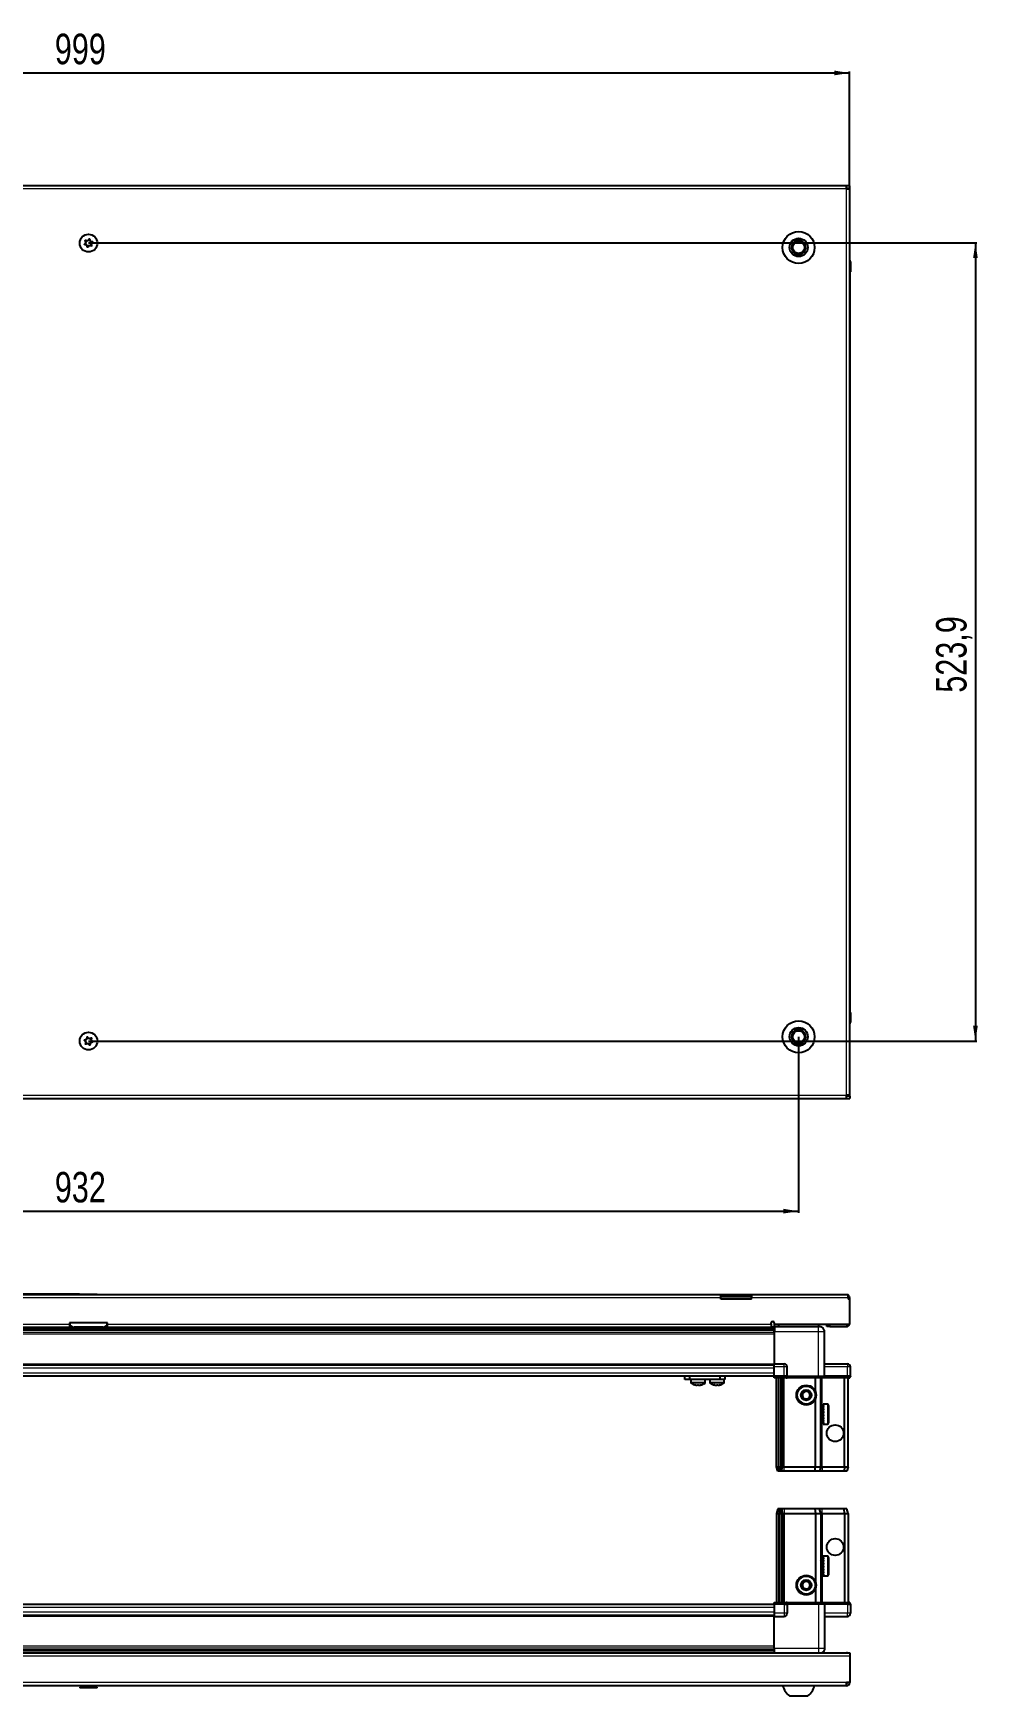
# Model space of a CAD drawing. Header units: millimetres. Extents: x 1415 to 4223, y 485 to 1665.
# Drawn here: x 2035 to 2654, y 485 to 1576 of the extents above; entities that cross this region are included whole.
import ezdxf

# ---------------------------------------------------------------- set-up
doc = ezdxf.new("R2010")
doc.units = ezdxf.units.MM
doc.layers.add('FORMAT', color=7, linetype='Continuous')
doc.styles.add('SLDTEXTSTYLE0', font='TXT', dxfattribs={"width": 0.75})
doc.dimstyles.new('SLDDIMSTYLE0', dxfattribs={"dimtxt": 20, "dimasz": 10, "dimexe": 0, "dimexo": 0.0625, "dimgap": 5, "dimtad": 2, "dimdec": 1, "dimrnd": 1e-09, "dimzin": 12, "dimdsep": 46, "dimtxsty": 'SLDTEXTSTYLE0', "dimsah": 1, "dimcen": 0.09, "dimadec": 0, "dimazin": 3, "dimtfac": 1, "dimtofl": 0, "dimtmove": 0, "dimatfit": 3, "dimfxl": 0, "dimfrac": 2, "dimtolj": 1, "dimtzin": 12, "dimarcsym": 0})

# ---------------------------------------------------------------- blocks, each defined once
blk = doc.blocks.new('_D_1')
at = {"layer": 'FORMAT'}
for p, q in [((1571.3, 1475.8), (1571.3, 1550.8)), ((2570.3, 1549.8), (1571.3, 1549.8)), ((2570.3, 1475.8), (2570.3, 1550.8))]:
    blk.add_line(p, q, dxfattribs=at)
for points in [[(1571.3, 1549.8), (1581.3, 1548.3), (1581.3, 1551.4)], [(2570.3, 1549.8), (2560.3, 1551.4), (2560.3, 1548.3)]]:
    blk.add_solid(points, dxfattribs=at)
at = {"layer": 'FORMAT', "insert": (2048.7, 1575.6), "char_height": 20, "attachment_point": 1, "style": 'SLDTEXTSTYLE0'}
blk.add_mtext('999', dxfattribs=at)
blk = doc.blocks.new('_D_2')
at = {"layer": 'FORMAT'}
for p, q in [((1604.8, 917.3), (1604.8, 801.8)), ((2536.8, 917.3), (2536.8, 801.8)), ((1604.8, 802.8), (2536.8, 802.8))]:
    blk.add_line(p, q, dxfattribs=at)
for points in [[(1604.8, 802.8), (1614.8, 801.3), (1614.8, 804.4)], [(2536.8, 802.8), (2526.8, 804.4), (2526.8, 801.3)]]:
    blk.add_solid(points, dxfattribs=at)
at = {"layer": 'FORMAT', "insert": (2048.7, 828.6), "char_height": 20, "attachment_point": 1, "style": 'SLDTEXTSTYLE0'}
blk.add_mtext('932', dxfattribs=at)
blk = doc.blocks.new('_D_3')
at = {"layer": 'FORMAT'}
for p, q in [((2070.8, 1438.3), (2653.8, 1438.3)), ((2652.8, 1438.3), (2652.8, 914.5)), ((2070.8, 914.5), (2653.8, 914.5))]:
    blk.add_line(p, q, dxfattribs=at)
for points in [[(2652.8, 1438.3), (2651.3, 1428.3), (2654.4, 1428.3)], [(2652.8, 914.5), (2654.4, 924.5), (2651.3, 924.5)]]:
    blk.add_solid(points, dxfattribs=at)
at = {"layer": 'FORMAT', "insert": (2627, 1143.1), "char_height": 20, "attachment_point": 1, "rotation": 90, "style": 'SLDTEXTSTYLE0'}
blk.add_mtext('523,9', dxfattribs=at)
blk = doc.blocks.new('_D_9')
at = {"layer": 'FORMAT'}
for p, q in [((2065, 748.4), (1503.8, 748.4)), ((1504.8, 748.4), (1504.8, 491.4)), ((1573.4, 491.4), (1503.8, 491.4))]:
    blk.add_line(p, q, dxfattribs=at)
for points in [[(1504.8, 748.4), (1503.3, 738.4), (1506.4, 738.4)], [(1504.8, 491.4), (1506.4, 501.4), (1503.3, 501.4)]]:
    blk.add_solid(points, dxfattribs=at)
at = {"layer": 'FORMAT', "insert": (1479, 597.8), "char_height": 20, "attachment_point": 1, "rotation": 90, "style": 'SLDTEXTSTYLE0'}
blk.add_mtext('257', dxfattribs=at)

msp = doc.modelspace()

# ---------------------------------------------------------------- linework, layer by layer
at = {"color": 7, "linetype": 'Continuous', "lineweight": 25}
for p, q in [((2568.22, 1475.82), (1573.42, 1475.82)), ((2568.22, 1473.72), (2568.22, 1475.82)), ((2570.32, 1475.82), (2568.22, 1475.82)), ((2568.22, 1474.32), (2570.32, 1474.32)), ((2568.22, 1473.72), (2570.32, 1473.72)), ((2570.32, 1474.32), (2570.32, 1475.82)), ((2570.32, 1473.72), (2570.32, 1474.32)), ((2570.32, 878.92), (2570.32, 1473.72)), ((2570.32, 1427.15), (2570.32, 1427.15)), ((2570.32, 1419.32), (2570.82, 1419.32)), ((2570.67, 933.32), (2570.67, 1419.32)), ((2570.82, 1425.82), (2570.82, 1419.32)), ((2570.82, 1419.32), (2570.82, 1425.82)), ((2570.82, 1419.32), (2570.82, 1419.32)), ((2570.82, 1419.32), (2570.82, 1419.32)), ((2570.32, 933.32), (2570.82, 933.32)), ((2570.82, 933.32), (2570.82, 933.32)), ((2570.82, 926.82), (2570.82, 933.32)), ((2570.82, 933.32), (2570.82, 926.82)), ((1573.42, 876.82), (2568.22, 876.82)), ((2568.22, 876.82), (2568.22, 878.92)), ((2570.32, 878.92), (2568.22, 878.92)), ((2570.32, 878.32), (2568.22, 878.32)), ((2568.22, 876.82), (2570.32, 876.82)), ((2570.32, 878.32), (2570.32, 878.92)), ((2570.32, 878.32), (2570.32, 876.82)), ((1655.82, 748.12), (2485.82, 748.12)), ((2065.03, 748.42), (2065.03, 748.12)), ((2065.03, 748.42), (2076.6, 748.42)), ((2076.6, 748.12), (2076.6, 748.42)), ((2485.82, 746.02), (2485.82, 748.12)), ((2485.82, 748.12), (2495.82, 748.12)), ((2495.82, 746.62), (2485.82, 746.62)), ((2485.82, 745.12), (2485.82, 746.02)), ((2505.82, 745.12), (2485.82, 745.12)), ((2495.82, 748.12), (2505.82, 748.12)), ((2505.82, 746.62), (2495.82, 746.62)), ((2505.82, 748.12), (2568.72, 748.12)), ((2505.82, 748.12), (2505.82, 746.02)), ((2505.82, 745.12), (2505.82, 746.02)), ((2569.32, 746.02), (2570.32, 746.02)), ((2569.32, 746.02), (2569.32, 745.12)), ((2570.32, 745.12), (2569.32, 745.12)), ((2570.32, 745.12), (2570.32, 746.02)), ((2570.32, 728.62), (2570.32, 745.12)), ((2520.82, 724.68), (1620.82, 724.68)), ((2520.82, 724.64), (1620.82, 724.64)), ((1622.82, 726.62), (2058.32, 726.62)), ((1646.94, 726.47), (2494.7, 726.47)), ((2083.32, 729.62), (2058.32, 729.62)), ((2058.32, 729.62), (2058.32, 728.72)), ((2058.32, 728.72), (2058.32, 726.62)), ((2080.32, 726.62), (2061.32, 726.62)), ((2083.32, 728.72), (2083.32, 729.62)), ((2083.32, 726.62), (2083.32, 728.72)), ((2083.32, 726.62), (2518.82, 726.62)), ((2489.32, 726.62), (2489.32, 726.47)), ((2489.43, 726.62), (2489.43, 726.47)), ((2489.61, 726.62), (2489.61, 726.47)), ((2490.12, 726.62), (2490.12, 726.47)), ((2490.51, 726.62), (2490.51, 726.47)), ((2491.37, 726.62), (2491.37, 726.47)), ((2491.93, 726.62), (2491.93, 726.47)), ((2493.05, 726.62), (2493.05, 726.47)), ((2493.73, 726.62), (2493.73, 726.47)), ((2494.7, 726.47), (2495, 726.47)), ((2495, 726.62), (2495, 726.47)), ((2495, 726.47), (2495.01, 726.47)), ((2495.01, 726.47), (2495.74, 726.47)), ((2495.27, 726.62), (2495.27, 726.47)), ((2495.74, 726.62), (2495.74, 726.47)), ((2495.74, 726.47), (2497.03, 726.47)), ((2496.94, 726.47), (2520.82, 726.47)), ((2497.03, 726.62), (2497.03, 726.47)), ((2497.13, 726.62), (2497.13, 726.47)), ((2497.75, 726.62), (2497.75, 726.47)), ((2498.95, 726.62), (2498.95, 726.47)), ((2499.57, 726.62), (2499.57, 726.47)), ((2500.56, 726.62), (2500.56, 726.47)), ((2501.03, 726.62), (2501.03, 726.47)), ((2501.7, 726.62), (2501.7, 726.47)), ((2501.98, 726.62), (2501.98, 726.47)), ((2502.27, 726.62), (2502.27, 726.47)), ((2502.32, 726.47), (2502.32, 726.62)), ((2502.32, 726.62), (2502.32, 726.47)), ((2518.82, 728.72), (2518.82, 729.47)), ((2518.82, 728.72), (2518.82, 726.62)), ((2520.82, 729.47), (2520.82, 728.62)), ((2520.82, 728.62), (2520.82, 727.12)), ((2520.82, 728.62), (2570.32, 728.62)), ((2520.82, 727.12), (2549.82, 727.12)), ((2520.82, 723.62), (2520.82, 702.62)), ((2520.97, 727.12), (2520.97, 723.62)), ((2523.57, 728.62), (2523.57, 727.12)), ((2550.07, 727.12), (2550.07, 728.62)), ((2553.82, 694.62), (2553.82, 723.62)), ((2555.32, 727.12), (2555.32, 728.62)), ((2557.32, 727.12), (2555.32, 727.12)), ((2557.32, 727.12), (2568.22, 727.12)), ((1620.82, 701.97), (2520.82, 701.97)), ((2520.82, 702.62), (2527.32, 702.62)), ((2520.82, 700.62), (2520.82, 702.62)), ((2520.82, 694.62), (2520.82, 700.62)), ((2529.32, 694.62), (2529.32, 700.62)), ((2553.82, 702.62), (2568.82, 702.62)), ((2570.82, 694.62), (2570.82, 700.62)), ((1620.82, 694.77), (2520.82, 694.77)), ((2462.17, 692.27), (2462.17, 694.77)), ((2465.17, 692.27), (2462.17, 692.27)), ((2465.17, 694.77), (2465.17, 692.27)), ((2485.37, 692.27), (2465.17, 692.27)), ((2466.02, 692.27), (2466.02, 690.36)), ((2475.52, 690.36), (2475.52, 692.27)), ((2475.57, 690.36), (2475.57, 692.27)), ((2478.52, 692.27), (2478.52, 690.36)), ((2485.37, 692.27), (2485.37, 694.77)), ((2488.37, 692.27), (2485.37, 692.27)), ((2488.02, 690.36), (2488.02, 692.27)), ((2488.37, 694.77), (2488.37, 692.27)), ((2520.82, 694.62), (2527.32, 694.62)), ((2520.82, 694.62), (2520.82, 694.29)), ((2520.82, 694.62), (2520.82, 694.62)), ((2527.32, 694.62), (2520.82, 694.62)), ((2520.82, 693.42), (2520.82, 694.29)), ((2520.82, 694.29), (2520.82, 694.29)), ((2520.82, 694.29), (2527.32, 694.29)), ((2528.64, 693.42), (2520.82, 693.42)), ((2522.32, 635.12), (2522.32, 693.42)), ((2523.82, 635.12), (2523.82, 693.42)), ((2525.32, 635.12), (2525.32, 693.42)), ((2526.32, 635.12), (2526.32, 693.42)), ((2529.32, 694.62), (2527.32, 694.62)), ((2528.64, 693.42), (2529.32, 693.42)), ((2529.32, 694.62), (2529.32, 693.42)), ((2529.32, 694.62), (2529.52, 694.62)), ((2529.52, 693.42), (2529.32, 693.42)), ((2529.52, 694.62), (2549.82, 694.62)), ((2549.82, 693.42), (2529.52, 693.42)), ((2547.82, 684.62), (2547.82, 693.42)), ((2549.82, 694.62), (2553.82, 694.62)), ((2553.82, 693.42), (2549.82, 693.42)), ((2551.32, 635.12), (2551.32, 693.42)), ((2553.82, 694.62), (2553.82, 693.42)), ((2553.82, 694.62), (2554.02, 694.62)), ((2554.02, 693.42), (2553.82, 693.42)), ((2554.02, 694.62), (2568.82, 694.62)), ((2568.82, 694.62), (2554.02, 694.62)), ((2568.82, 693.42), (2554.02, 693.42)), ((2566.82, 635.12), (2566.82, 693.42)), ((2570.82, 694.62), (2568.82, 694.62)), ((2568.82, 693.42), (2570.32, 693.42)), ((2569.32, 635.12), (2569.32, 693.42)), ((2570.32, 693.42), (2570.82, 694.29)), ((2570.82, 694.62), (2570.82, 694.29)), ((2547.82, 635.12), (2547.82, 679.62)), ((2551.35, 673.62), (2551.32, 673.62)), ((2551.32, 665.62), (2551.35, 665.62)), ((2551.84, 672.93), (2551.35, 673.62)), ((2551.35, 673.62), (2551.35, 672.58)), ((2551.35, 672.58), (2551.35, 665.62)), ((2551.35, 665.62), (2551.84, 666.31)), ((2552.32, 673.62), (2551.84, 672.93)), ((2551.84, 672.93), (2551.84, 672.07)), ((2551.84, 672.07), (2551.84, 666.31)), ((2551.84, 666.31), (2552.32, 665.62)), ((2552.32, 673.62), (2552.32, 672.58)), ((2552.32, 672.58), (2552.32, 665.62)), ((2552.82, 674.02), (2552.72, 674.02)), ((2552.72, 674.02), (2552.72, 665.22)), ((2555.72, 676.12), (2552.82, 676.12)), ((2552.82, 676.12), (2552.82, 676.11)), ((2553.32, 676.11), (2552.82, 676.11)), ((2552.82, 676.11), (2552.82, 676.03)), ((2552.82, 676.03), (2552.82, 675.69)), ((2553.32, 676.03), (2552.82, 676.03)), ((2553.32, 675.69), (2552.82, 675.69)), ((2552.82, 675.69), (2552.82, 675.38)), ((2552.82, 675.38), (2552.82, 674.67)), ((2553.32, 675.38), (2552.82, 675.38)), ((2553.32, 674.67), (2552.82, 674.67)), ((2552.82, 674.67), (2552.82, 674.17)), ((2552.82, 674.17), (2552.82, 673.15)), ((2553.32, 674.17), (2552.82, 674.17)), ((2553.32, 673.15), (2552.82, 673.15)), ((2552.82, 673.15), (2552.82, 672.51)), ((2552.82, 672.51), (2552.82, 671.3)), ((2553.32, 672.51), (2552.82, 672.51)), ((2553.32, 671.3), (2552.82, 671.3)), ((2552.82, 671.3), (2552.82, 670.75)), ((2553.32, 670.75), (2552.82, 670.75)), ((2552.82, 670.57), (2552.82, 669.27)), ((2553.32, 670.57), (2552.82, 670.57)), ((2553.32, 669.27), (2552.82, 669.27)), ((2553.32, 668.89), (2552.82, 668.89)), ((2552.82, 668.89), (2552.82, 668.54)), ((2553.32, 668.54), (2552.82, 668.54)), ((2552.82, 668.54), (2552.82, 667.28)), ((2553.32, 667.28), (2552.82, 667.28)), ((2552.82, 667.28), (2552.82, 666.61)), ((2552.82, 666.61), (2552.82, 665.52)), ((2553.32, 666.61), (2552.82, 666.61)), ((2553.32, 676.03), (2553.32, 676.11)), ((2553.32, 675.38), (2553.32, 675.69)), ((2553.32, 674.17), (2553.32, 674.67)), ((2553.32, 672.51), (2553.32, 673.15)), ((2553.32, 670.57), (2553.32, 671.3)), ((2553.32, 668.54), (2553.32, 669.27)), ((2553.32, 666.61), (2553.32, 667.28)), ((2556.52, 675.32), (2556.52, 673.83)), ((2556.52, 673.83), (2556.52, 663.92)), ((2552.72, 665.22), (2552.82, 665.22)), ((2553.32, 665.52), (2552.82, 665.52)), ((2552.82, 665.52), (2552.82, 664.98)), ((2552.82, 664.98), (2552.82, 664.16)), ((2553.32, 664.98), (2552.82, 664.98)), ((2553.32, 664.16), (2552.82, 664.16)), ((2552.82, 664.16), (2552.82, 663.8)), ((2552.82, 663.8), (2552.82, 663.34)), ((2553.32, 663.8), (2552.82, 663.8)), ((2553.32, 663.34), (2552.82, 663.34)), ((2552.82, 663.34), (2552.82, 663.19)), ((2552.82, 663.19), (2552.82, 663.12)), ((2553.32, 663.19), (2552.82, 663.19)), ((2552.82, 663.12), (2555.72, 663.12)), ((2553.32, 664.98), (2553.32, 665.52)), ((2553.32, 663.8), (2553.32, 664.16)), ((2553.32, 663.19), (2553.32, 663.34)), ((2522.32, 635.12), (2523.82, 635.12)), ((2523.12, 632.12), (2522.32, 635.12)), ((2523.82, 635.12), (2525.32, 635.12)), ((2524.28, 632.12), (2523.82, 635.12)), ((2524.78, 632.12), (2525.32, 635.12)), ((2525.32, 635.12), (2526.32, 635.12)), ((2525.52, 632.12), (2526.32, 635.12)), ((2526.32, 635.12), (2527.32, 635.12)), ((2527.32, 635.12), (2547.82, 635.12)), ((2547.49, 632.12), (2547.82, 635.12)), ((2547.82, 635.12), (2551.32, 635.12)), ((2551.32, 635.12), (2550.52, 632.12)), ((2551.32, 635.12), (2552.32, 635.12)), ((2552.32, 635.12), (2566.82, 635.12)), ((2566.82, 635.12), (2566.67, 632.12)), ((2566.82, 635.12), (2569.32, 635.12)), ((2569.32, 635.12), (2568.52, 632.12)), ((2524.28, 632.12), (2523.12, 632.12)), ((2524.78, 632.12), (2524.28, 632.12)), ((2525.52, 632.12), (2524.78, 632.12)), ((2527.32, 632.12), (2525.52, 632.12)), ((2547.49, 632.12), (2527.32, 632.12)), ((2550.52, 632.12), (2547.49, 632.12)), ((2552.32, 632.12), (2550.52, 632.12)), ((2566.67, 632.12), (2552.32, 632.12)), ((2568.52, 632.12), (2566.67, 632.12)), ((2523.12, 607.42), (2522.32, 604.42)), ((2522.32, 604.42), (2523.82, 604.42)), ((2522.32, 604.42), (2522.32, 546.12)), ((2524.28, 607.42), (2523.12, 607.42)), ((2524.28, 607.42), (2523.82, 604.42)), ((2523.82, 604.42), (2523.82, 546.12)), ((2523.82, 604.42), (2525.32, 604.42)), ((2524.78, 607.42), (2524.28, 607.42)), ((2524.78, 607.42), (2525.32, 604.42)), ((2525.52, 607.42), (2524.78, 607.42)), ((2525.32, 604.42), (2526.32, 604.42)), ((2525.32, 604.42), (2525.32, 546.12)), ((2525.52, 607.42), (2526.32, 604.42)), ((2527.32, 607.42), (2525.52, 607.42)), ((2526.32, 604.42), (2526.32, 546.12)), ((2526.32, 604.42), (2527.32, 604.42)), ((2547.49, 607.42), (2527.32, 607.42)), ((2527.32, 604.42), (2547.82, 604.42)), ((2547.49, 607.42), (2547.82, 604.42)), ((2550.52, 607.42), (2547.49, 607.42)), ((2547.82, 604.42), (2547.82, 559.92)), ((2547.82, 604.42), (2551.32, 604.42)), ((2551.32, 604.42), (2550.52, 607.42)), ((2552.32, 607.42), (2550.52, 607.42)), ((2551.32, 604.42), (2551.32, 546.12)), ((2551.32, 604.42), (2552.32, 604.42)), ((2566.67, 607.42), (2552.32, 607.42)), ((2552.32, 604.42), (2566.82, 604.42)), ((2566.82, 604.42), (2566.67, 607.42)), ((2568.52, 607.42), (2566.67, 607.42)), ((2566.82, 604.42), (2566.82, 546.12)), ((2566.82, 604.42), (2569.32, 604.42)), ((2569.32, 604.42), (2568.52, 607.42)), ((2569.32, 604.42), (2569.32, 546.12)), ((2551.35, 573.92), (2551.32, 573.92)), ((2551.84, 573.23), (2551.35, 573.92)), ((2551.35, 573.92), (2551.35, 565.92)), ((2552.32, 573.92), (2551.84, 573.23)), ((2551.84, 573.23), (2551.84, 566.61)), ((2552.32, 573.92), (2552.32, 565.92)), ((2552.82, 574.32), (2552.72, 574.32)), ((2552.72, 574.32), (2552.72, 565.52)), ((2555.72, 576.42), (2552.82, 576.42)), ((2553.32, 576.42), (2552.82, 576.42)), ((2552.82, 576.42), (2552.82, 576.37)), ((2552.82, 576.37), (2552.82, 576.09)), ((2553.32, 576.37), (2552.82, 576.37)), ((2553.32, 576.09), (2552.82, 576.09)), ((2552.82, 576.09), (2552.82, 575.81)), ((2553.32, 575.81), (2552.82, 575.81)), ((2552.82, 575.81), (2552.82, 575.15)), ((2553.32, 575.15), (2552.82, 575.15)), ((2552.82, 575.15), (2552.82, 574.68)), ((2552.82, 574.68), (2552.82, 573.7)), ((2553.32, 574.68), (2552.82, 574.68)), ((2553.32, 573.7), (2552.82, 573.7)), ((2552.82, 573.7), (2552.82, 573.08)), ((2552.82, 573.08), (2552.82, 571.88)), ((2553.32, 573.08), (2552.82, 573.08)), ((2553.32, 571.88), (2552.82, 571.88)), ((2552.82, 571.88), (2552.82, 571.25)), ((2553.32, 571.25), (2552.82, 571.25)), ((2552.82, 571.17), (2552.82, 569.87)), ((2553.32, 571.17), (2552.82, 571.17)), ((2553.32, 569.87), (2552.82, 569.87)), ((2553.32, 569.39), (2552.82, 569.39)), ((2552.82, 569.39), (2552.82, 569.13)), ((2552.82, 569.13), (2552.82, 567.86)), ((2553.32, 569.13), (2552.82, 569.13)), ((2553.32, 567.86), (2552.82, 567.86)), ((2552.82, 567.86), (2552.82, 567.18)), ((2553.32, 576.37), (2553.32, 576.42)), ((2553.32, 575.81), (2553.32, 576.09)), ((2553.32, 574.68), (2553.32, 575.15)), ((2553.32, 573.08), (2553.32, 573.7)), ((2553.32, 571.17), (2553.32, 571.88)), ((2553.32, 569.13), (2553.32, 569.87)), ((2553.32, 567.18), (2553.32, 567.86)), ((2556.52, 575.62), (2556.52, 564.22)), ((2551.32, 565.92), (2551.35, 565.92)), ((2551.35, 565.92), (2551.84, 566.61)), ((2551.84, 566.61), (2552.32, 565.92)), ((2552.72, 565.52), (2552.82, 565.52)), ((2552.82, 567.18), (2552.82, 566.06)), ((2553.32, 567.18), (2552.82, 567.18)), ((2553.32, 566.06), (2552.82, 566.06)), ((2552.82, 566.06), (2552.82, 565.49)), ((2552.82, 565.49), (2552.82, 564.63)), ((2553.32, 565.49), (2552.82, 565.49)), ((2553.32, 564.63), (2552.82, 564.63)), ((2552.82, 564.63), (2552.82, 564.24)), ((2552.82, 564.24), (2552.82, 563.72)), ((2553.32, 564.24), (2552.82, 564.24)), ((2553.32, 563.72), (2552.82, 563.72)), ((2552.82, 563.72), (2552.82, 563.54)), ((2552.82, 563.54), (2552.82, 563.42)), ((2553.32, 563.54), (2552.82, 563.54)), ((2552.82, 563.42), (2555.72, 563.42)), ((2553.32, 565.49), (2553.32, 566.06)), ((2553.32, 564.24), (2553.32, 564.63)), ((2553.32, 563.54), (2553.32, 563.72)), ((2520.82, 545.25), (2520.82, 546.12)), ((2520.82, 546.12), (2528.64, 546.12)), ((2529.32, 546.12), (2528.64, 546.12)), ((2529.32, 544.92), (2529.32, 546.12)), ((2529.32, 546.12), (2529.52, 546.12)), ((2529.52, 546.12), (2549.82, 546.12)), ((2547.82, 554.92), (2547.82, 546.12)), ((2549.82, 546.12), (2553.82, 546.12)), ((2553.82, 544.92), (2553.82, 546.12)), ((2553.82, 546.12), (2554.02, 546.12)), ((2554.02, 546.12), (2568.82, 546.12)), ((2570.32, 546.12), (2568.82, 546.12)), ((2570.82, 545.25), (2570.32, 546.12)), ((2570.82, 545.25), (2570.32, 546.12)), ((2520.82, 544.77), (1620.82, 544.77)), ((2520.82, 537.57), (1620.82, 537.57)), ((2527.32, 545.25), (2520.82, 545.25)), ((2520.82, 544.92), (2520.82, 545.25)), ((2527.32, 544.92), (2520.82, 544.92)), ((2520.82, 544.92), (2520.82, 538.92)), ((2520.82, 538.92), (2520.82, 536.92)), ((2520.82, 536.92), (2527.32, 536.92)), ((2520.82, 515.92), (2520.82, 536.92)), ((2527.32, 544.92), (2529.32, 544.92)), ((2529.32, 544.92), (2527.32, 544.92)), ((2529.52, 544.92), (2529.32, 544.92)), ((2529.32, 544.92), (2529.32, 538.92)), ((2549.82, 544.92), (2529.52, 544.92)), ((2553.82, 544.92), (2549.82, 544.92)), ((2554.02, 544.92), (2553.82, 544.92)), ((2553.82, 544.92), (2553.82, 515.92)), ((2553.82, 536.92), (2568.82, 536.92)), ((2568.82, 544.92), (2554.02, 544.92)), ((2568.82, 544.92), (2570.82, 544.92)), ((2570.82, 544.92), (2570.82, 545.25)), ((2570.82, 544.92), (2570.82, 545.25)), ((2570.82, 544.92), (2570.82, 544.92)), ((2570.82, 544.92), (2570.82, 538.92)), ((1571.32, 512.92), (2570.32, 512.92)), ((1620.82, 514.9), (2520.82, 514.9)), ((1620.82, 514.86), (2520.82, 514.86)), ((2494.7, 513.07), (1646.94, 513.07)), ((2489.32, 512.92), (2489.32, 513.07)), ((2489.49, 512.92), (2489.49, 513.07)), ((2489.7, 512.92), (2489.7, 513.07)), ((2490.26, 512.92), (2490.26, 513.07)), ((2490.68, 512.92), (2490.68, 513.07)), ((2491.58, 512.92), (2491.58, 513.07)), ((2492.16, 512.92), (2492.16, 513.07)), ((2493.31, 512.92), (2493.31, 513.07)), ((2494, 512.92), (2494, 513.07)), ((2495.28, 513.07), (2494.7, 513.07)), ((2495.28, 512.92), (2495.28, 513.07)), ((2495.29, 513.07), (2495.28, 513.07)), ((2496.02, 513.07), (2495.29, 513.07)), ((2495.46, 512.92), (2495.46, 513.07)), ((2495.96, 512.92), (2495.96, 513.07)), ((2496.02, 512.92), (2496.02, 513.07)), ((2496.94, 513.07), (2496.02, 513.07)), ((2496.02, 513.07), (2496.02, 513.07)), ((2520.82, 513.07), (2496.94, 513.07)), ((2497.31, 512.92), (2497.31, 513.07)), ((2498.02, 512.92), (2498.02, 513.07)), ((2499.19, 512.92), (2499.19, 513.07)), ((2499.8, 512.92), (2499.8, 513.07)), ((2500.75, 512.92), (2500.75, 513.07)), ((2501.19, 512.92), (2501.19, 513.07)), ((2501.82, 512.92), (2501.82, 513.07)), ((2502.06, 512.92), (2502.06, 513.07)), ((2502.3, 512.92), (2502.3, 513.07)), ((2502.32, 512.92), (2502.32, 513.07)), ((2555.32, 513.02), (2555.32, 512.92)), ((2555.32, 513.02), (2568.22, 513.02)), ((2570.32, 512.92), (2570.32, 510.82)), ((2570.32, 510.82), (2570.32, 493.52)), ((2568.22, 491.42), (1573.42, 491.42)), ((2066.02, 491.42), (2065.03, 490.43)), ((2076.6, 490.43), (2075.62, 491.42)), ((2570.32, 493.52), (2568.22, 493.52)), ((2568.22, 491.42), (2568.22, 493.52)), ((2065.03, 490.43), (2065.03, 489.92)), ((2076.6, 490.43), (2065.03, 490.43)), ((2076.6, 489.92), (2065.03, 489.92)), ((2076.6, 489.92), (2076.6, 490.43)), ((2530.82, 484.82), (2542.82, 484.82))]:
    msp.add_line(p, q, dxfattribs=at)
at = {"color": 8, "linetype": 'Continuous', "lineweight": 18}
for p, q in [((2568.22, 1473.72), (1573.42, 1473.72)), ((2568.22, 878.92), (2568.22, 1473.72)), ((2570.32, 1425.82), (2570.82, 1425.82)), ((2570.32, 926.82), (2570.82, 926.82)), ((1573.42, 878.92), (2568.22, 878.92)), ((2485.82, 746.02), (1655.82, 746.02)), ((2495.82, 748.12), (2495.82, 746.62)), ((2569.32, 746.02), (2505.82, 746.02)), ((2520.82, 725.88), (1620.82, 725.88)), ((1620.82, 723.44), (2520.82, 723.44)), ((2520.82, 722.02), (1620.82, 722.02)), ((1622.82, 728.72), (2058.32, 728.72)), ((2058.32, 727.12), (2059.66, 727.12)), ((2081.98, 727.12), (2083.32, 727.12)), ((2083.32, 728.72), (2518.82, 728.72)), ((2518.82, 727.12), (2520.82, 727.12)), ((2549.82, 723.62), (2520.82, 723.62)), ((2549.82, 694.62), (2549.82, 723.62)), ((2557.32, 728.62), (2557.32, 727.12)), ((2568.22, 728.62), (2568.22, 727.12)), ((1620.82, 702.62), (2520.82, 702.62)), ((1620.82, 699.97), (2520.82, 699.97)), ((2527.32, 700.62), (2520.82, 700.62)), ((2527.32, 700.62), (2527.32, 702.62)), ((2527.32, 694.62), (2527.32, 700.62)), ((2529.32, 700.62), (2527.32, 700.62)), ((2568.82, 700.62), (2553.82, 700.62)), ((2568.82, 702.62), (2568.82, 700.62)), ((2568.82, 694.62), (2568.82, 700.62)), ((2570.82, 700.62), (2568.82, 700.62)), ((1620.82, 696.77), (2520.82, 696.77)), ((2468.23, 690.36), (2466.02, 690.36)), ((2468.33, 689.99), (2466.21, 689.99)), ((2475.52, 690.36), (2468.23, 690.36)), ((2475.33, 689.99), (2468.33, 689.99)), ((2475.38, 689.99), (2475.33, 689.99)), ((2475.57, 690.36), (2475.52, 690.36)), ((2486.02, 690.36), (2478.52, 690.36)), ((2485.91, 689.99), (2478.71, 689.99)), ((2487.83, 689.99), (2485.91, 689.99)), ((2488.02, 690.36), (2486.02, 690.36)), ((2520.82, 694.62), (2520.82, 694.29)), ((2527.32, 694.62), (2527.32, 694.29)), ((2527.32, 635.12), (2527.32, 693.42)), ((2529.52, 694.62), (2529.52, 693.42)), ((2549.82, 694.62), (2549.82, 693.42)), ((2552.32, 673.62), (2552.32, 693.42)), ((2554.02, 694.62), (2554.02, 693.42)), ((2568.82, 694.62), (2568.82, 693.42)), ((2552.32, 635.12), (2552.32, 665.62)), ((2555.72, 676.12), (2555.72, 674.43)), ((2555.72, 674.43), (2555.72, 663.12)), ((2527.32, 632.12), (2527.32, 635.12)), ((2552.32, 635.12), (2552.32, 632.12)), ((2527.32, 607.42), (2527.32, 604.42)), ((2527.32, 604.42), (2527.32, 546.12)), ((2552.32, 604.42), (2552.32, 607.42)), ((2552.32, 604.42), (2552.32, 573.92)), ((2555.72, 576.42), (2555.72, 563.42)), ((2552.32, 565.92), (2552.32, 546.12)), ((2529.52, 546.12), (2529.52, 544.92)), ((2549.82, 544.92), (2549.82, 546.12)), ((2554.02, 546.12), (2554.02, 544.92)), ((2568.82, 544.92), (2568.82, 546.12)), ((2520.82, 542.77), (1620.82, 542.77)), ((2520.82, 539.57), (1620.82, 539.57)), ((2520.82, 536.92), (1620.82, 536.92)), ((2527.32, 538.92), (2520.82, 538.92)), ((2527.32, 544.92), (2527.32, 545.25)), ((2527.32, 544.92), (2527.32, 538.92)), ((2529.32, 538.92), (2527.32, 538.92)), ((2527.32, 538.92), (2527.32, 536.92)), ((2549.82, 544.92), (2549.82, 515.92)), ((2568.82, 538.92), (2553.82, 538.92)), ((2568.82, 544.92), (2568.82, 538.92)), ((2568.82, 536.92), (2568.82, 538.92)), ((2570.82, 538.92), (2568.82, 538.92)), ((1620.82, 517.52), (2520.82, 517.52)), ((2520.82, 516.1), (1620.82, 516.1)), ((1620.82, 513.66), (2520.82, 513.66)), ((2549.82, 515.92), (2520.82, 515.92)), ((2568.22, 512.92), (2568.22, 513.02)), ((2570.32, 510.82), (1571.32, 510.82)), ((2568.22, 493.52), (1573.42, 493.52))]:
    msp.add_line(p, q, dxfattribs=at)
at = {"color": 7, "linetype": 'Continuous', "lineweight": 25, "flags": 128}
msp.add_lwpolyline([(2568.86, 512.92), (2568.63, 512.98), (2568.22, 513.02)], dxfattribs=at)
at = {"color": 7, "linetype": 'Continuous', "lineweight": 25}
for centre, radius in [((2070.82, 1438.17), 5.79), ((2536.82, 1435.32), 10.5), ((2536.82, 1435.32), 6), ((2070.82, 1438.17), 1.85), ((2536.82, 1435.32), 3.9), ((2536.82, 917.32), 10.5), ((2070.82, 914.47), 5.79), ((2536.82, 917.32), 6), ((2536.82, 917.32), 3.9), ((2070.82, 914.47), 1.85), ((2541.82, 682.12), 6.5), ((2541.82, 682.12), 3.46), ((2560.82, 657.12), 5.5), ((2560.82, 582.42), 5.5), ((2541.82, 557.42), 6.5), ((2541.82, 557.42), 3.46)]:
    msp.add_circle(centre, radius, dxfattribs=at)
at = {"color": 8, "linetype": 'Continuous', "lineweight": 18}
for centre in [(2541.82, 682.12), (2541.82, 557.42)]:
    msp.add_circle(centre, 5.7, dxfattribs=at)
at = {"color": 7, "linetype": 'Continuous', "lineweight": 25}
for centre, radius, start, end in [((2536.82, 1435.32), 4.62, 120, 180), ((2536.82, 1435.32), 4.62, 180, 240), ((2536.82, 1435.32), 4.62, 60, 120), ((2536.82, 1435.32), 4.62, 240, 300), ((2536.82, 1435.32), 4.62, 360, 60), ((2536.82, 1435.32), 4.62, 300, 360), ((2568.82, 1425.82), 2, 0, 41.39416), ((2536.82, 917.32), 4.62, 120, 180), ((2536.82, 917.32), 4.62, 180, 240), ((2536.82, 917.32), 4.62, 60, 120), ((2536.82, 917.32), 4.62, 360, 60), ((2536.82, 917.32), 4.62, 300, 360), ((2568.82, 926.82), 2, 318.59038, 0), ((2536.82, 917.32), 4.62, 240, 300), ((2061.32, 729.62), 3, 180, 270), ((2080.32, 729.62), 3, 270, 360), ((2519.82, 729.47), 1, 0, 180), ((2568.22, 729.22), 2.1, 270, 343.39845), ((2527.32, 700.62), 2, 0, 90), ((2568.82, 700.62), 2, 0, 90), ((2466.47, 690.36), 0.45, 180, 235.28209), ((2470.77, 696.57), 8, 235.28209, 259.05401), ((2470.77, 696.57), 8, 280.84597, 304.71791), ((2470.82, 696.57), 8, 280.92113, 304.71791), ((2475.07, 690.36), 0.45, 304.71791, 0), ((2475.12, 690.36), 0.45, 304.71791, 0), ((2478.97, 690.36), 0.45, 180, 235.28209), ((2483.27, 696.57), 8, 235.28209, 258.92302), ((2483.27, 696.57), 8, 280.93918, 304.71791), ((2487.57, 690.36), 0.45, 304.71791, 0), ((2541.82, 682.12), 2.5, 118.29497, 178.29497), ((2541.82, 682.12), 2.5, 178.29497, 238.29497), ((2541.82, 682.12), 2.5, 238.29497, 298.29497), ((2541.82, 682.12), 2.5, 58.29497, 118.29497), ((2541.82, 682.12), 2.5, 298.29497, 358.29497), ((2541.82, 682.12), 2.5, 358.29497, 58.29497), ((2552.32, 674.02), 0.4, 270, 0), ((2552.32, 665.22), 0.4, 360, 90), ((2555.72, 675.32), 0.8, 0, 90), ((2555.72, 663.92), 0.8, 270, 360), ((2552.32, 574.32), 0.4, 270, 0), ((2555.72, 575.62), 0.8, 0, 90), ((2541.82, 557.42), 2.5, 134.67671, 194.67671), ((2541.82, 557.42), 2.5, 194.67671, 254.67671), ((2541.82, 557.42), 2.5, 74.67671, 134.67671), ((2541.82, 557.42), 2.5, 14.67671, 74.67671), ((2541.82, 557.42), 2.5, 314.67671, 14.67671), ((2552.32, 565.52), 0.4, 360, 90), ((2555.72, 564.22), 0.8, 270, 360), ((2541.82, 557.42), 2.5, 254.67671, 314.67671), ((2527.32, 538.92), 2, 270, 0), ((2568.82, 538.92), 2, 270, 0), ((2537.84, 494.44), 11.91, 194.70035, 233.8734), ((2535.8, 494.44), 11.91, 306.1266, 345.29965), ((2568.22, 493.52), 2.1, 270, 0), ((2568.22, 493.52), 0.6, 270, 0)]:
    msp.add_arc(centre, radius, start, end, dxfattribs=at)
for centre, start_param, end_param in [((2527.32, 690.82), 5.5604511, 6.2831853), ((2527.32, 548.72), 3.1415927, 3.8643269)]:
    msp.add_ellipse(centre, major_axis=(0, 3.46), ratio=0.5773503, start_param=start_param, end_param=end_param, dxfattribs=at)
for points, knots in [([(2068.73, 1440.04), (2068.72, 1440.03), (2068.71, 1440), (2068.71, 1439.95), (2068.73, 1439.8), (2068.87, 1439.44), (2069.06, 1438.94), (2068.96, 1438.31), (2068.64, 1437.91), (2068.36, 1437.63), (2068.21, 1437.45), (2068.16, 1437.36), (2068.15, 1437.32), (2068.16, 1437.29), (2068.18, 1437.26), (2068.24, 1437.22), (2068.5, 1437.15), (2068.97, 1437.09), (2069.64, 1436.85), (2069.96, 1436.21), (2070.06, 1435.75), (2070.16, 1435.5), (2070.21, 1435.45), (2070.24, 1435.43), (2070.27, 1435.43), (2070.31, 1435.44), (2070.34, 1435.46), (2070.41, 1435.51), (2070.56, 1435.68), (2070.8, 1435.98), (2071.17, 1436.34), (2071.78, 1436.51), (2072.3, 1436.38), (2072.68, 1436.28), (2072.83, 1436.27), (2072.89, 1436.29), (2072.91, 1436.31), (2072.93, 1436.34), (2072.93, 1436.4), (2072.91, 1436.54), (2072.77, 1436.9), (2072.58, 1437.41), (2072.68, 1438.04), (2073, 1438.44), (2073.28, 1438.72), (2073.43, 1438.9), (2073.48, 1438.98), (2073.49, 1439.03), (2073.48, 1439.06), (2073.46, 1439.08), (2073.4, 1439.13), (2073.14, 1439.2), (2072.67, 1439.25), (2072, 1439.5), (2071.68, 1440.13), (2071.58, 1440.6), (2071.48, 1440.85), (2071.43, 1440.9), (2071.4, 1440.91), (2071.37, 1440.92), (2071.33, 1440.91), (2071.3, 1440.89), (2071.23, 1440.84), (2071.08, 1440.67), (2070.84, 1440.37), (2070.47, 1440.01), (2069.86, 1439.84), (2069.34, 1439.97), (2068.96, 1440.06), (2068.81, 1440.07), (2068.75, 1440.06), (2068.74, 1440.04), (2068.73, 1440.04)], [0, 0, 0, 0, 0.0020087, 0.00442, 0.0093647, 0.0255282, 0.0677053, 0.0957862, 0.1246456, 0.1503415, 0.1605194, 0.1633943, 0.1656965, 0.1672448, 0.1688741, 0.1707699, 0.1786058, 0.2119941, 0.2499945, 0.2879948, 0.3213831, 0.329219, 0.3311148, 0.3327441, 0.3342924, 0.3362166, 0.3385353, 0.3413178, 0.349662, 0.3753578, 0.4042173, 0.4322982, 0.4744753, 0.4906388, 0.4966691, 0.49844, 0.5, 0.5020087, 0.50442, 0.5093647, 0.5255282, 0.5677053, 0.5957862, 0.6246456, 0.6503415, 0.6605194, 0.6633943, 0.6656965, 0.6672448, 0.6688741, 0.6707699, 0.6786058, 0.7119941, 0.7499945, 0.7879948, 0.8213831, 0.829219, 0.8311148, 0.8327441, 0.8342924, 0.8362166, 0.8385353, 0.8413178, 0.849662, 0.8753578, 0.9042173, 0.9322982, 0.9744753, 0.9906388, 0.9966691, 0.99844, 1, 1, 1, 1]), ([(2532.2, 1435.32), (2532.53, 1435.9), (2533.1, 1436.88), (2533.92, 1438.3), (2534.33, 1439.01), (2534.51, 1439.32)], [0, 0, 0, 0, 0.4391308, 0.7513783, 1, 1, 1, 1]), ([(2534.51, 1431.32), (2534.18, 1431.9), (2533.61, 1432.88), (2532.79, 1434.3), (2532.38, 1435.01), (2532.2, 1435.32)], [0, 0, 0, 0, 0.4391308, 0.7513783, 1, 1, 1, 1]), ([(2534.51, 1439.32), (2534.71, 1439.32), (2535.42, 1439.32), (2536.72, 1439.32), (2538.11, 1439.32), (2538.86, 1439.32), (2539.13, 1439.32)], [0, 0, 0, 0, 0.1393293, 0.4852696, 0.8163565, 1, 1, 1, 1]), ([(2539.13, 1431.32), (2538.86, 1431.32), (2538.11, 1431.32), (2536.72, 1431.32), (2535.42, 1431.32), (2534.71, 1431.32), (2534.51, 1431.32)], [0, 0, 0, 0, 0.1836435, 0.5147304, 0.8606707, 1, 1, 1, 1]), ([(2539.13, 1439.32), (2539.46, 1438.75), (2540.03, 1437.77), (2540.85, 1436.35), (2541.26, 1435.64), (2541.44, 1435.32)], [0, 0, 0, 0, 0.4391308, 0.7513783, 1, 1, 1, 1]), ([(2541.44, 1435.32), (2541.11, 1434.75), (2540.54, 1433.77), (2539.72, 1432.35), (2539.31, 1431.64), (2539.13, 1431.32)], [0, 0, 0, 0, 0.4391308, 0.7513783, 1, 1, 1, 1]), ([(2073.55, 913.83), (2073.55, 913.84), (2073.55, 913.87), (2073.52, 913.92), (2073.43, 914.04), (2073.14, 914.29), (2072.73, 914.64), (2072.52, 915.24), (2072.61, 915.75), (2072.72, 916.13), (2072.77, 916.36), (2072.77, 916.45), (2072.76, 916.49), (2072.73, 916.52), (2072.7, 916.53), (2072.63, 916.54), (2072.37, 916.48), (2071.93, 916.3), (2071.23, 916.2), (2070.64, 916.61), (2070.33, 916.96), (2070.12, 917.13), (2070.05, 917.16), (2070.02, 917.16), (2069.99, 917.15), (2069.97, 917.12), (2069.94, 917.09), (2069.91, 917.01), (2069.86, 916.79), (2069.79, 916.41), (2069.64, 915.92), (2069.19, 915.48), (2068.66, 915.35), (2068.28, 915.25), (2068.15, 915.19), (2068.11, 915.14), (2068.09, 915.11), (2068.09, 915.08), (2068.12, 915.02), (2068.21, 914.91), (2068.5, 914.66), (2068.91, 914.3), (2069.12, 913.71), (2069.03, 913.2), (2068.92, 912.82), (2068.87, 912.59), (2068.87, 912.49), (2068.88, 912.45), (2068.91, 912.43), (2068.94, 912.41), (2069.01, 912.41), (2069.27, 912.47), (2069.71, 912.64), (2070.41, 912.74), (2071, 912.34), (2071.31, 911.98), (2071.52, 911.81), (2071.58, 911.79), (2071.62, 911.79), (2071.65, 911.8), (2071.67, 911.82), (2071.69, 911.86), (2071.73, 911.94), (2071.78, 912.16), (2071.85, 912.53), (2072, 913.03), (2072.45, 913.47), (2072.98, 913.6), (2073.36, 913.7), (2073.49, 913.76), (2073.53, 913.8), (2073.54, 913.82), (2073.55, 913.83)], [0, 0, 0, 0, 0.0020087, 0.00442, 0.0093647, 0.0255282, 0.0677053, 0.0957862, 0.1246456, 0.1503415, 0.1605194, 0.1633943, 0.1656965, 0.1672448, 0.1688741, 0.1707699, 0.1786058, 0.2119941, 0.2499945, 0.2879948, 0.3213831, 0.329219, 0.3311148, 0.3327441, 0.3342924, 0.3362166, 0.3385353, 0.3413178, 0.349662, 0.3753578, 0.4042173, 0.4322982, 0.4744753, 0.4906388, 0.4966691, 0.49844, 0.5, 0.5020087, 0.50442, 0.5093647, 0.5255282, 0.5677053, 0.5957862, 0.6246456, 0.6503415, 0.6605194, 0.6633943, 0.6656965, 0.6672448, 0.6688741, 0.6707699, 0.6786058, 0.7119941, 0.7499945, 0.7879948, 0.8213831, 0.829219, 0.8311148, 0.8327441, 0.8342924, 0.8362166, 0.8385353, 0.8413178, 0.849662, 0.8753578, 0.9042173, 0.9322982, 0.9744753, 0.9906388, 0.9966691, 0.99844, 1, 1, 1, 1]), ([(2532.2, 917.32), (2532.53, 917.9), (2533.1, 918.88), (2533.92, 920.3), (2534.33, 921.01), (2534.51, 921.32)], [0, 0, 0, 0, 0.4391308, 0.7513783, 1, 1, 1, 1]), ([(2534.51, 913.32), (2534.18, 913.9), (2533.61, 914.88), (2532.79, 916.3), (2532.38, 917.01), (2532.2, 917.32)], [0, 0, 0, 0, 0.4391308, 0.7513783, 1, 1, 1, 1]), ([(2534.51, 921.32), (2534.71, 921.32), (2535.42, 921.32), (2536.72, 921.32), (2538.11, 921.32), (2538.86, 921.32), (2539.13, 921.32)], [0, 0, 0, 0, 0.1393293, 0.4852696, 0.8163565, 1, 1, 1, 1]), ([(2539.13, 921.32), (2539.46, 920.75), (2540.03, 919.77), (2540.85, 918.35), (2541.26, 917.64), (2541.44, 917.32)], [0, 0, 0, 0, 0.4391308, 0.7513783, 1, 1, 1, 1]), ([(2541.44, 917.32), (2541.11, 916.75), (2540.54, 915.77), (2539.72, 914.35), (2539.31, 913.64), (2539.13, 913.32)], [0, 0, 0, 0, 0.4391308, 0.7513783, 1, 1, 1, 1]), ([(2539.13, 913.32), (2538.86, 913.32), (2538.11, 913.32), (2536.72, 913.32), (2535.42, 913.32), (2534.71, 913.32), (2534.51, 913.32)], [0, 0, 0, 0, 0.1836435, 0.5147304, 0.8606707, 1, 1, 1, 1]), ([(2570.32, 746.02), (2570.29, 746.27), (2570.24, 746.77), (2569.85, 747.4), (2569.29, 747.89), (2568.83, 748.02), (2568.6, 748.09)], [0, 0, 0, 0, 0.2601609, 0.506776, 0.753388, 1, 1, 1, 1]), ([(2568.72, 748.12), (2568.77, 748.09), (2568.86, 748.04), (2568.99, 747.65), (2569.12, 747.09), (2569.23, 746.51), (2569.3, 746.15), (2569.32, 746.02)], [0, 0, 0, 0, 0.23025534, 0.4485219, 0.6667858, 0.88504963, 1, 1, 1, 1]), ([(2520.82, 723.62), (2520.82, 724.01), (2520.82, 724.8), (2520.82, 725.85), (2520.82, 726.64), (2520.82, 727.06), (2520.82, 727.1), (2520.82, 727.12)], [0, 0, 0, 0, 0.2146939, 0.4293877, 0.6440816, 0.8587754, 1, 1, 1, 1]), ([(2549.82, 727.12), (2549.89, 727.12), (2550.02, 727.12), (2550.18, 727.12), (2550.3, 727.12), (2550.31, 727.12), (2550.32, 727.12)], [0, 0, 0, 0, 0.2493943, 0.5003335, 0.7501667, 1, 1, 1, 1]), ([(2553.82, 723.62), (2553.77, 724.06), (2553.7, 724.74), (2553.26, 725.55), (2552.81, 726.11), (2552.25, 726.56), (2551.44, 727), (2550.76, 727.07), (2550.32, 727.12)], [0, 0, 0, 0, 0.2394568, 0.3683607, 0.5, 0.6316393, 0.7605432, 1, 1, 1, 1]), ([(2469.25, 688.72), (2469.25, 688.72), (2469.21, 688.72), (2469, 688.79), (2468.84, 688.85), (2468.78, 688.88), (2468.77, 688.89), (2468.77, 688.89), (2468.78, 688.89), (2468.8, 688.89), (2468.85, 688.88), (2469.07, 688.83), (2469.4, 688.76), (2469.78, 688.71), (2470.06, 688.71), (2470.32, 688.74), (2470.46, 688.81), (2470.59, 688.88), (2470.64, 688.89), (2470.66, 688.89), (2470.69, 688.89), (2470.71, 688.89), (2470.75, 688.88), (2470.87, 688.84), (2471.03, 688.76), (2471.29, 688.71), (2471.64, 688.71), (2472.01, 688.76), (2472.34, 688.82), (2472.57, 688.88), (2472.65, 688.89), (2472.67, 688.89), (2472.68, 688.89), (2472.68, 688.89), (2472.67, 688.87), (2472.5, 688.79), (2472.26, 688.71), (2472.28, 688.71), (2472.28, 688.71)], [0, 0, 0, 0, 0.0245191, 0.1059739, 0.1338421, 0.1478185, 0.1535531, 0.1564027, 0.1592796, 0.1617801, 0.1664773, 0.1816483, 0.2541107, 0.3009981, 0.3355791, 0.3791917, 0.4620214, 0.4826759, 0.486455, 0.4902707, 0.4928167, 0.4953568, 0.4997844, 0.513427, 0.5769545, 0.6409725, 0.679017, 0.7313711, 0.7890832, 0.8180386, 0.8216661, 0.824546, 0.8274502, 0.8308045, 0.8371581, 0.8638539, 0.9698659, 1, 1, 1, 1]), ([(2481.74, 688.72), (2481.75, 688.72), (2481.8, 688.71), (2481.75, 688.73), (2481.63, 688.78), (2481.52, 688.83), (2481.47, 688.85), (2481.44, 688.87), (2481.42, 688.88), (2481.42, 688.89), (2481.43, 688.89), (2481.44, 688.89), (2481.44, 688.89)], [0, 0, 0, 0, 0.117513, 0.3191822, 0.6555874, 0.7806573, 0.8588867, 0.9097918, 0.9600554, 0.9795862, 0.9947917, 1, 1, 1, 1]), ([(2481.44, 688.89), (2481.44, 688.89), (2481.45, 688.89), (2481.49, 688.88), (2481.65, 688.85), (2481.94, 688.79), (2482.29, 688.73), (2482.63, 688.71), (2482.95, 688.72), (2483.16, 688.79), (2483.32, 688.85), (2483.4, 688.88), (2483.44, 688.89), (2483.47, 688.89), (2483.49, 688.89), (2483.51, 688.89), (2483.56, 688.88), (2483.66, 688.83), (2483.77, 688.76), (2483.97, 688.71), (2484.22, 688.71), (2484.61, 688.74), (2484.96, 688.81), (2485.23, 688.88), (2485.29, 688.89), (2485.31, 688.89), (2485.32, 688.89), (2485.32, 688.89), (2485.31, 688.88), (2485.21, 688.84), (2485, 688.77), (2484.78, 688.71), (2484.77, 688.71), (2484.77, 688.72)], [0, 0, 0, 0, 0.0033506, 0.0080628, 0.021119, 0.0794763, 0.1490118, 0.1929925, 0.2373326, 0.3338878, 0.3669223, 0.3834897, 0.3902874, 0.3936653, 0.3970754, 0.4000395, 0.4056074, 0.423591, 0.5094867, 0.5650663, 0.606058, 0.6577556, 0.7559406, 0.7804241, 0.7849037, 0.7894268, 0.7924448, 0.7954558, 0.8007042, 0.816876, 0.8921804, 0.9680663, 1, 1, 1, 1]), ([(2539.28, 680.75), (2539.29, 681.27), (2539.32, 682.23), (2539.35, 683.19), (2539.36, 683.64)], [0, 0, 0, 0, 0.5346859, 1, 1, 1, 1]), ([(2541.73, 679.23), (2541.44, 679.42), (2540.74, 679.85), (2539.89, 680.37), (2539.38, 680.69), (2539.28, 680.75)], [0, 0, 0, 0, 0.3629006, 0.8668753, 1, 1, 1, 1]), ([(2539.36, 683.64), (2539.82, 683.88), (2540.67, 684.34), (2541.51, 684.79), (2541.91, 685.01)], [0, 0, 0, 0, 0.5346859, 1, 1, 1, 1]), ([(2544.28, 680.6), (2543.82, 680.36), (2542.97, 679.9), (2542.13, 679.45), (2541.73, 679.23)], [0, 0, 0, 0, 0.53468586, 1, 1, 1, 1]), ([(2541.91, 685.01), (2542.01, 684.94), (2542.52, 684.62), (2543.37, 684.1), (2544.07, 683.67), (2544.36, 683.49)], [0, 0, 0, 0, 0.1331247, 0.6370994, 1, 1, 1, 1]), ([(2544.36, 683.49), (2544.35, 682.97), (2544.32, 682.01), (2544.29, 681.05), (2544.28, 680.6)], [0, 0, 0, 0, 0.5346859, 1, 1, 1, 1]), ([(2539.04, 558.18), (2539.4, 558.55), (2540.09, 559.22), (2540.77, 559.9), (2541.09, 560.21)], [0, 0, 0, 0, 0.5346859, 1, 1, 1, 1]), ([(2539.77, 555.39), (2539.68, 555.72), (2539.47, 556.52), (2539.22, 557.48), (2539.07, 558.06), (2539.04, 558.18)], [0, 0, 0, 0, 0.36290056, 0.86687533, 1, 1, 1, 1]), ([(2541.09, 560.21), (2541.59, 560.08), (2542.52, 559.82), (2543.44, 559.57), (2543.87, 559.45)], [0, 0, 0, 0, 0.53468586, 1, 1, 1, 1]), ([(2544.6, 556.66), (2544.24, 556.29), (2543.55, 555.62), (2542.87, 554.94), (2542.55, 554.63)], [0, 0, 0, 0, 0.5346859, 1, 1, 1, 1]), ([(2543.87, 559.45), (2543.9, 559.33), (2544.06, 558.75), (2544.31, 557.79), (2544.52, 556.99), (2544.6, 556.66)], [0, 0, 0, 0, 0.1331247, 0.6370994, 1, 1, 1, 1]), ([(2542.55, 554.63), (2542.05, 554.76), (2541.12, 555.02), (2540.2, 555.27), (2539.77, 555.39)], [0, 0, 0, 0, 0.53468586, 1, 1, 1, 1]), ([(2520.82, 515.92), (2520.82, 515.52), (2520.82, 514.73), (2520.82, 513.72), (2520.82, 513.09), (2520.82, 512.93), (2520.82, 512.92)], [0, 0, 0, 0, 0.3255201, 0.6510403, 0.9765604, 1, 1, 1, 1]), ([(2553.82, 515.92), (2553.77, 515.48), (2553.7, 514.8), (2553.27, 513.99), (2552.81, 513.43), (2552.41, 513.07), (2552.14, 512.94), (2552.1, 512.92)], [0, 0, 0, 0, 0.36301846, 0.55843766, 0.75800394, 0.95757021, 1, 1, 1, 1])]:
    msp.add_open_spline(points, degree=3, knots=knots, dxfattribs=at)
at = {"color": 8, "linetype": 'Continuous', "lineweight": 18}
for points, knots in [([(2549.82, 723.62), (2549.82, 724.06), (2549.82, 724.74), (2549.82, 725.55), (2549.82, 726.11), (2549.82, 726.56), (2549.82, 727), (2549.82, 727.07), (2549.82, 727.12)], [0, 0, 0, 0, 0.23945684, 0.36836066, 0.5, 0.63163934, 0.76054316, 1, 1, 1, 1]), ([(2549.82, 515.92), (2549.82, 515.48), (2549.82, 514.8), (2549.82, 513.99), (2549.82, 513.43), (2549.82, 513.07), (2549.82, 512.94), (2549.82, 512.92)], [0, 0, 0, 0, 0.3630185, 0.5584377, 0.7580039, 0.9575702, 1, 1, 1, 1])]:
    msp.add_open_spline(points, degree=3, knots=knots, dxfattribs=at)
for points in [[(2553.82, 723.62), (2553.76, 723.62), (2553.64, 723.62), (2552.71, 723.62), (2551.39, 723.62), (2550.34, 723.62), (2549.82, 723.62)], [(2553.82, 515.92), (2553.76, 515.92), (2553.64, 515.92), (2552.71, 515.92), (2551.39, 515.92), (2550.34, 515.92), (2549.82, 515.92)]]:
    msp.add_open_spline(points, degree=3, dxfattribs=at)

# ---------------------------------------------------------------- dimensions: what is measured, and where the dimension line sits
at = {"layer": 'FORMAT'}
for base, p1, p2, picture, middle in [((1571.32, 1549.82), (2570.32, 1475.82), (1571.32, 1475.82), '_D_1', (2070.82, 1549.82)), ((2536.82, 802.82), (1604.82, 917.32), (2536.82, 917.32), '_D_2', (2070.82, 802.82))]:
    dim = msp.add_linear_dim(base=base, p1=p1, p2=p2, dimstyle='SLDDIMSTYLE0', dxfattribs=at)
    dim.commit()
    dim.dimension.update_dxf_attribs({"geometry": picture, "text_midpoint": middle, "dimtype": 160})
for base, p1, p2, picture, middle in [((2652.8202948, 914.47343353), (2070.8199379, 1438.32343353), (2070.8199379, 914.47343353), '_D_3', (2652.8202948, 1176.39843353)), ((1504.82, 491.42), (2065.03, 748.42), (1573.42, 491.42), '_D_9', (1504.82, 619.92))]:
    dim = msp.add_linear_dim(base=base, p1=p1, p2=p2, angle=90, dimstyle='SLDDIMSTYLE0', dxfattribs=at)
    dim.commit()
    dim.dimension.update_dxf_attribs({"geometry": picture, "text_midpoint": middle, "dimtype": 160})

doc.saveas('drawing.dxf')
